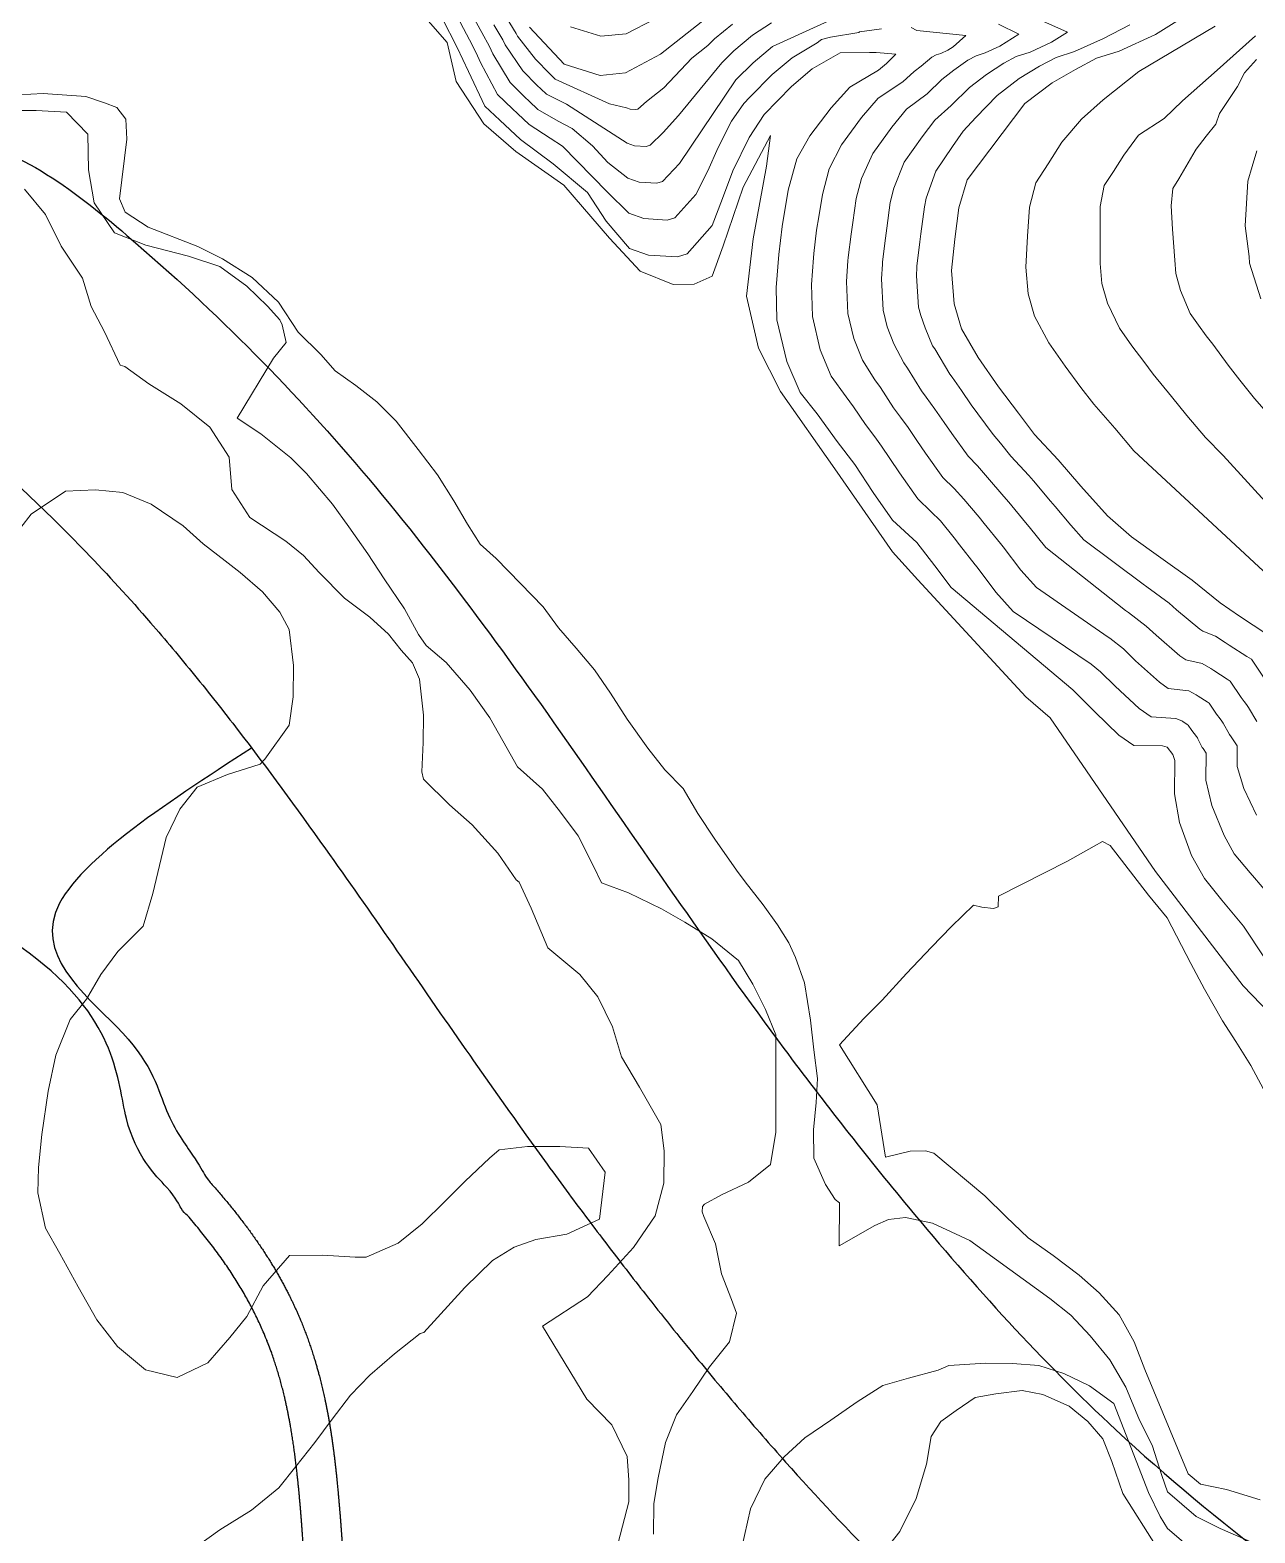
# Model space of a CAD drawing. Header units: metres. Extents: x 30 to 776, y 38 to 676.
# Drawn here: x 533.7 to 628.2, y 392.9 to 508.8 of the extents above; entities that cross this region are included whole.
import ezdxf

# ---------------------------------------------------------------- set-up
doc = ezdxf.new("R2010")
doc.units = ezdxf.units.M
doc.layers.add('01_Fina', color=7, linetype='Continuous')

msp = doc.modelspace()

# ---------------------------------------------------------------- linework, layer by layer
msp.add_spline([(106.83, 675.61), (108.32, 665.3), (106.86, 656.36), (102.39, 646.03), (99, 639.25), (96.74, 623.58), (93.18, 609.64), (93.18, 600.18), (98.44, 591.5), (101.1, 585.98), (102.04, 577.46), (110.54, 567.2), (115.45, 554.23), (129.88, 544.16), (140.15, 529.47), (156.19, 509.83), (198.01, 500.83), (221.73, 503.7), (238, 515.67), (252.42, 520.15), (281.11, 538.63), (291.8, 551.68), (297.51, 566.91), (300.12, 587.55), (316.29, 606.6), (331.97, 613.25), (351.68, 610.4), (367.6, 598.06), (374.49, 580.98), (389.77, 552.31), (401.1, 510.24), (407.2, 487.78), (408.99, 484.8), (414.2, 484.65), (424.03, 484.65), (456.85, 473.39), (460.88, 470.71), (472.98, 472.65), (479.56, 474.44), (492.86, 470.56), (502.87, 478.32), (512.31, 493.41), (527.25, 500.43), (541.15, 492.96), (559.78, 474.2), (591.84, 430.24), (601.45, 418), (617.45, 400.82), (669.82, 363.98), (715.45, 331.77), (775.7, 289.92)], degree=3)
msp.add_open_spline([(479.28, 453.61), (479.65, 453.45), (480.06, 453.28), (481.31, 452.77), (482.24, 452.42), (484.43, 451.71), (485.69, 451.36), (488.24, 450.86), (489.44, 450.69), (491.33, 450.57), (491.93, 450.55), (493.01, 450.55), (493.48, 450.56), (494.45, 450.62), (494.92, 450.66), (496.33, 450.81), (497.25, 450.96), (499.67, 451.48), (501.1, 451.94), (503.73, 452.97), (504.93, 453.55), (507.12, 454.78), (508.12, 455.43), (509.94, 456.74), (510.78, 457.4), (512.8, 459.16), (513.89, 460.24), (515.86, 462.39), (516.73, 463.44), (518.32, 465.5), (519.03, 466.51), (520.33, 468.45), (520.92, 469.39), (522.34, 471.76), (523.07, 473.09), (524.31, 475.4), (524.83, 476.38), (525.69, 477.93), (526.04, 478.51), (526.36, 479.01), (526.42, 479.09), (526.47, 479.16), (526.67, 479), (526.88, 478.83), (527.35, 478.44), (527.61, 478.22), (528.11, 477.8), (528.34, 477.6), (528.8, 477.21), (529.02, 477.02), (529.69, 476.43), (530.14, 476.04), (531.45, 474.87), (532.31, 474.09), (534.82, 471.74), (536.42, 470.16), (539.69, 466.77), (541.35, 464.96), (544.11, 461.77), (545.24, 460.43), (547.49, 457.66), (548.61, 456.24), (551.97, 451.87), (554.21, 448.81), (559.9, 440.83), (563.37, 435.77), (568.6, 428.27), (570.25, 425.94), (573.02, 422.07), (574.13, 420.55), (576.21, 417.73), (577.19, 416.43), (579.16, 413.85), (580.15, 412.57), (582.43, 409.66), (583.73, 408.05), (586.16, 405.09), (587.29, 403.74), (589.59, 401.04), (590.77, 399.69), (594.36, 395.66), (596.86, 393), (600.56, 389.29), (601.67, 388.21), (603.69, 386.3), (604.58, 385.47), (606.38, 383.85), (607.28, 383.05), (610.01, 380.7), (611.84, 379.18), (617.38, 374.77), (621.11, 372.02), (630.53, 365.4), (636.21, 361.71), (647.34, 354.62), (652.78, 351.22), (658.9, 347.22), (659.81, 346.62), (661.63, 345.42), (662.54, 344.81), (665.26, 342.98), (667.07, 341.75), (672.51, 338), (676.13, 335.45), (687.01, 327.68), (694.29, 322.35), (703.55, 315.68), (705.39, 314.36), (709.07, 311.73), (710.92, 310.42), (716.45, 306.51), (720.14, 303.91), (731.23, 296.16), (738.64, 291.05), (752.18, 281.76), (758.3, 277.58), (764.42, 273.41)], degree=3, knots=[0, 0, 0, 0, 0.868252, 0.868252, 2.420165, 2.420165, 3.972078, 3.972078, 5.131203, 5.131203, 5.637018, 5.637018, 6.016815, 6.016815, 6.396613, 6.396613, 7.156208, 7.156208, 8.489118, 8.489118, 9.822028, 9.822028, 11.154938, 11.154938, 12.487847, 12.487847, 14.657942, 14.657942, 16.828036, 16.828036, 18.99813, 18.99813, 21.168224, 21.168224, 24.753443, 24.753443, 28.338663, 28.338663, 31.923882, 31.923882, 32.725068, 32.725068, 32.725068, 33.7679, 33.7679, 34.954983, 34.954983, 35.92754, 35.92754, 36.900097, 36.900097, 38.845212, 38.845212, 42.73544, 42.73544, 50.515897, 50.515897, 59.122159, 59.122159, 65.166907, 65.166907, 71.211656, 71.211656, 83.301153, 83.301153, 101.779953, 101.779953, 110.042473, 110.042473, 115.379709, 115.379709, 119.940866, 119.940866, 124.502023, 124.502023, 130.310418, 130.310418, 135.214499, 135.214499, 140.118581, 140.118581, 149.926745, 149.926745, 154.026842, 154.026842, 157.211698, 157.211698, 160.396554, 160.396554, 166.766266, 166.766266, 179.505691, 179.505691, 198.862848, 198.862848, 218.220006, 218.220006, 221.620883, 221.620883, 225.021759, 225.021759, 231.823513, 231.823513, 245.427019, 245.427019, 272.634032, 272.634032, 279.342195, 279.342195, 286.050357, 286.050357, 299.466682, 299.466682, 326.299333, 326.299333, 348.497382, 348.497382, 348.497382, 348.497382])
for points, weights, knots in [([(550.77, 453.42), (545.95, 448.87), (540.06, 445.81), (533.56, 444.48), (536.49, 439.2), (538.79, 435.07), (542.56, 428.35), (543.95, 425.9), (545.96, 422.43), (546.58, 421.4), (547.13, 420.53), (547.25, 420.35), (547.44, 420.09), (547.49, 420.01), (547.57, 419.91), (547.6, 419.89), (547.66, 419.81), (547.71, 419.76), (547.88, 419.57), (548.01, 419.42), (548.22, 419.17), (548.3, 419.08), (548.62, 418.71), (548.85, 418.44), (549.34, 417.84), (549.6, 417.51), (550.22, 416.71), (550.57, 416.25), (551.06, 415.55), (551.22, 415.32), (552.67, 413.19), (553.69, 411.31), (555.31, 407.48), (555.9, 405.53), (556.81, 401.44), (557.11, 399.31), (557.46, 395.86), (557.56, 394.67), (557.75, 392.18), (557.83, 390.88), (558, 387.77), (558.09, 385.93), (558.23, 381.43), (558.27, 378.72), (558.22, 368.79), (557.84, 361.02), (556.37, 349.19), (555.73, 345.22), (554.51, 339.33), (554.05, 337.37), (553.05, 333.49), (552.49, 331.57), (550.02, 323.75), (547.78, 318.11), (544.92, 310.45), (544.07, 308.05), (542.66, 303.54), (542.11, 301.43), (541.46, 297.54), (541.36, 295.78), (541.6, 293.58), (541.71, 292.98), (542.04, 291.84), (542.24, 291.29), (543.07, 289.58), (543.89, 288.46), (545.92, 286.28), (547.14, 285.23), (549.78, 283.18), (551.17, 282.19), (553.36, 280.66), (554.11, 280.13), (555.62, 279.06), (556.38, 278.51), (558.54, 276.89), (559.95, 275.73), (562.68, 272.82), (563.98, 271.08), (566.34, 266.74), (567.39, 264.13), (568.53, 260), (568.77, 258.99), (569.09, 257.61), (571.44, 257.37), (573.79, 257.13), (576.13, 256.89), (576.37, 257.66), (576.6, 258.44), (578.03, 263.59), (578.99, 268.09), (581.27, 281.31), (582.2, 290.27), (583.25, 299.23), (577.81, 300.72), (574.73, 305.44), (575.54, 311.02), (576.35, 316.6), (580.66, 320.24), (586.29, 320.12), (586.92, 323.35), (587.63, 326.55), (589.21, 332.42), (590.04, 335.1), (591.68, 339.67), (592.44, 341.57), (594.1, 345.31), (594.99, 347.15), (597.74, 352.43), (599.75, 355.79), (601.88, 359.09), (597.22, 362.91), (594.41, 368.26), (593.92, 374.27), (593.43, 380.28), (595.32, 386.01), (599.31, 390.54)], [1, 0.974496271163, 0.974496271163, 1, 1, 1, 1, 1, 1, 1, 1, 1, 1, 1, 1, 1, 1, 1, 1, 1, 1, 1, 1, 1, 1, 1, 1, 1, 1, 1, 1, 1, 1, 1, 1, 1, 1, 1, 1, 1, 1, 1, 1, 1, 1, 1, 1, 1, 1, 1, 1, 1, 1, 1, 1, 1, 1, 1, 1, 1, 1, 1, 1, 1, 1, 1, 1, 1, 1, 1, 1, 1, 1, 1, 1, 1, 1, 1, 1, 1, 1, 1, 1, 1, 1, 1, 1, 1, 1, 1, 1, 1, 1, 0.832848764263, 0.832848764263, 1, 0.832848764263, 0.832848764263, 1, 1, 1, 1, 1, 1, 1, 1, 1, 1, 1, 1, 0.947023879015, 0.947023879015, 1, 0.947023879015, 0.947023879015, 1], [0, 0, 0, 0, 0.554992, 0.554992, 0.554992, 1.581702, 1.581702, 2.683811, 2.683811, 3.78592, 3.78592, 4.251484, 4.251484, 4.717049, 4.717049, 5.033218, 5.033218, 5.349387, 5.349387, 6.379403, 6.379403, 7.031686, 7.031686, 8.951258, 8.951258, 11.286321, 11.286321, 14.608764, 14.608764, 16.269986, 16.269986, 29.977718, 29.977718, 43.685451, 43.685451, 57.393183, 57.393183, 64.247049, 64.247049, 71.100915, 71.100915, 80.015732, 80.015732, 91.970117, 91.970117, 122.282158, 122.282158, 137.438178, 137.438178, 145.016188, 145.016188, 152.594199, 152.594199, 176.41025, 176.41025, 187.973353, 187.973353, 199.536455, 199.536455, 211.099558, 211.099558, 215.81916, 215.81916, 220.538762, 220.538762, 231.094308, 231.094308, 241.649855, 241.649855, 251.502689, 251.502689, 256.429106, 256.429106, 261.355523, 261.355523, 270.152735, 270.152735, 278.949946, 278.949946, 287.747158, 287.747158, 290.378283, 290.378283, 290.378283, 291.378283, 291.378283, 291.378283, 293.892033, 293.892033, 307.934297, 307.934297, 334.358392, 334.358392, 334.358392, 335.806057, 335.806057, 335.806057, 337.253722, 337.253722, 337.253722, 346.968004, 346.968004, 355.346343, 355.346343, 361.459894, 361.459894, 367.573446, 367.573446, 379.223363, 379.223363, 379.223363, 380.026056, 380.026056, 380.026056, 380.828749, 380.828749, 380.828749, 380.828749]), ([(400.77, 294.65), (396.7, 293.5), (390.52, 291.76), (386.48, 280.74), (388.36, 273.77), (389.7, 268.8), (389.92, 268.22), (390.13, 267.64), (390.58, 266.35), (390.83, 265.64), (391.32, 264.21), (391.56, 263.51), (392.27, 261.39), (392.73, 259.99), (394.09, 255.78), (394.97, 252.98), (396.43, 248.27), (397, 246.47), (398.19, 243.1), (398.83, 241.54), (400.03, 239.17), (400.56, 238.27), (401.35, 237.2), (401.58, 236.91), (402.01, 236.42), (402.21, 236.2), (402.65, 235.77), (402.88, 235.56), (403.61, 234.94), (404.14, 234.55), (405.94, 233.38), (407.38, 232.66), (410.63, 231.33), (412.44, 230.72), (416.28, 229.52), (418.32, 228.94), (421.4, 228.02), (422.4, 227.71), (424.35, 227.08), (425.31, 226.75), (427.19, 226.07), (428.11, 225.72), (430.83, 224.64), (432.58, 223.89), (437.34, 221.77), (440.24, 220.39), (445.87, 217.89), (448.61, 216.76), (451.82, 215.71), (452.3, 215.56), (453.27, 215.27), (453.77, 215.13), (455.27, 214.71), (456.3, 214.45), (459.08, 213.75), (460.87, 213.32), (464.13, 212.48), (465.57, 212.08), (467.02, 211.65), (474.12, 209.22), (490.61, 203.59), (513, 201.6), (524.58, 194.47), (527.75, 192.07), (532.75, 196.93), (537.4, 201.42), (548.79, 212.94), (555.3, 220.07), (560.88, 227.58), (555.7, 231.48), (553.32, 237.52), (554.46, 243.91), (555.6, 250.29), (559.92, 255.14), (566.13, 257.01), (565.89, 258.17), (565.62, 259.26), (564.51, 263.25), (563.54, 265.62), (561.43, 269.49), (560.28, 271), (557.88, 273.54), (556.61, 274.59), (554.45, 276.21), (553.58, 276.83), (551.85, 278.05), (550.99, 278.65), (548.46, 280.44), (546.83, 281.62), (543.85, 284.11), (542.5, 285.42), (540.72, 287.77), (540.14, 288.71), (539.35, 290.44), (539.08, 291.19), (538.69, 292.76), (538.57, 293.57), (538.35, 296.37), (538.53, 298.47), (539.36, 302.87), (540, 305.18), (541.57, 310), (542.49, 312.52), (545.5, 320.53), (547.77, 326.32), (550.27, 334.65), (550.89, 337.03), (551.99, 341.82), (552.47, 344.24), (553.71, 351.54), (554.28, 356.43), (554.97, 365.22), (555.15, 369.14), (555.33, 378.75), (555.19, 384.22), (554.85, 390.55), (554.75, 392.01), (554.55, 394.76), (554.43, 396.07), (554.03, 399.78), (553.67, 402.01), (552.59, 406.18), (551.87, 408.12), (549.89, 412.01), (548.62, 413.95), (546.86, 416.12), (546.77, 416.24), (546.48, 416.59), (546.29, 416.82), (546, 417.15), (545.92, 417.25), (545.77, 417.42), (545.71, 417.49), (545.57, 417.64), (545.51, 417.72), (545.4, 417.84), (545.35, 417.89), (545.24, 418.02), (545.18, 418.1), (544.97, 418.37), (544.82, 418.58), (544.42, 419.2), (544.17, 419.59), (543.1, 421.37), (541.96, 423.34), (538.21, 429.96), (535.61, 434.61), (531.56, 441.9), (531.13, 442.67), (530.69, 443.47), (530.59, 443.64), (530.5, 443.81), (530.4, 443.98), (520.29, 442.85), (510.59, 445.93), (502.98, 452.68)], [1, 1, 1, 1, 1, 1, 1, 1, 1, 1, 1, 1, 1, 1, 1, 1, 1, 1, 1, 1, 1, 1, 1, 1, 1, 1, 1, 1, 1, 1, 1, 1, 1, 1, 1, 1, 1, 1, 1, 1, 1, 1, 1, 1, 1, 1, 1, 1, 1, 1, 1, 1, 1, 1, 1, 1, 1, 1, 1, 1, 1, 1, 1, 1, 1, 1, 1, 1, 1, 0.901286048789, 0.901286048789, 1, 0.901286048789, 0.901286048789, 1, 1, 1, 1, 1, 1, 1, 1, 1, 1, 1, 1, 1, 1, 1, 1, 1, 1, 1, 1, 1, 1, 1, 1, 1, 1, 1, 1, 1, 1, 1, 1, 1, 1, 1, 1, 1, 1, 1, 1, 1, 1, 1, 1, 1, 1, 1, 1, 1, 1, 1, 1, 1, 1, 1, 1, 1, 1, 1, 1, 1, 1, 1, 1, 1, 1, 1, 1, 1, 1, 1, 1, 1, 1, 1, 1, 1, 1, 1, 0.942465712568, 0.942465712568, 1], [0, 0, 0, 0, 11.743252, 17.815673, 32.871864, 32.871864, 32.871864, 34.611226, 34.611226, 36.811722, 36.811722, 39.012218, 39.012218, 43.41321, 43.41321, 52.215195, 52.215195, 57.848785, 57.848785, 63.482375, 63.482375, 67.676738, 67.676738, 69.367275, 69.367275, 70.827075, 70.827075, 72.286876, 72.286876, 75.206478, 75.206478, 81.228027, 81.228027, 87.249577, 87.249577, 93.271127, 93.271127, 96.116333, 96.116333, 98.807517, 98.807517, 101.498702, 101.498702, 106.881071, 106.881071, 116.56831, 116.56831, 126.255549, 126.255549, 127.935176, 127.935176, 129.614803, 129.614803, 132.974056, 132.974056, 138.422186, 138.422186, 142.587382, 142.587382, 142.587382, 165.175863, 195.03019, 207.113429, 207.113429, 207.113429, 225.702949, 225.702949, 254.288428, 254.288428, 254.288428, 255.390704, 255.390704, 255.390704, 256.492981, 256.492981, 256.492981, 259.491792, 259.491792, 268.282778, 268.282778, 277.073764, 277.073764, 285.86475, 285.86475, 291.594108, 291.594108, 297.323466, 297.323466, 308.782181, 308.782181, 320.240897, 320.240897, 327.183814, 327.183814, 332.100369, 332.100369, 337.016924, 337.016924, 348.816293, 348.816293, 360.615662, 360.615662, 372.41503, 372.41503, 396.891756, 396.891756, 406.411435, 406.411435, 415.931114, 415.931114, 434.970472, 434.970472, 450.86421, 450.86421, 475.454499, 475.454499, 483.214176, 483.214176, 490.973852, 490.973852, 506.493206, 506.493206, 522.012559, 522.012559, 537.531912, 537.531912, 538.395128, 538.395128, 540.12156, 540.12156, 540.861225, 540.861225, 541.380561, 541.380561, 541.948895, 541.948895, 542.254694, 542.254694, 542.560493, 542.560493, 543.157135, 543.157135, 543.753776, 543.753776, 545.096797, 545.096797, 546.439818, 546.439818, 546.59309, 546.59309, 546.59309, 546.625658, 546.625658, 546.625658, 547.462663, 547.462663, 547.462663, 547.462663])]:
    msp.add_rational_spline(points, weights, degree=3, knots=knots)
at = {"layer": '01_Fina', "color": 252, "linetype": 'Continuous', "lineweight": 9, "true_color": 0x939598}
for p, q in [((601.01, 504.79), (601.01, 504.79)), ((574.76, 499.85), (574.76, 499.85)), ((596.63, 480.51), (596.63, 480.51)), ((603.91, 470.94), (603.91, 470.94))]:
    msp.add_line(p, q, dxfattribs=at)
at = {"layer": '01_Fina', "color": 252, "lineweight": 9, "true_color": 0x939598}
for points in [[(593.2, 515.52), (582.32, 506.93), (579.61, 505.5), (577.66, 505.28), (574.87, 506.17), (572.22, 509.01)], [(598.99, 511.2), (590.95, 507.52), (589.45, 506.28), (588.12, 504.95), (583.78, 498.5), (582.46, 497.11), (582.02, 496.98), (580.68, 497.07), (579.8, 497.37), (578.25, 498.57), (577.08, 499.87), (575.49, 501.21), (574.42, 501.76), (572.85, 502.68), (572.17, 503.32), (571.85, 503.63), (570.72, 504.74), (569.38, 506.97), (569.11, 507.54), (568.52, 508.62), (567.3, 510.84)], [(607.55, 511.4), (613.72, 508.63), (612.49, 507.85), (610.82, 507.08), (609.76, 506.75), (608.79, 506.23), (607.47, 505.37), (606.15, 504.36), (604.75, 502.97), (603.48, 501.84), (602.49, 500.55), (601.12, 498.6), (600.32, 496.59), (600.04, 495.49), (599.78, 493.52), (599.67, 492.75), (599.45, 490.92), (599.43, 490.75), (599.36, 489.61), (599.5, 487.18), (599.8, 485.9), (600.32, 484.59), (601.08, 483.13), (601.38, 482.71), (602.46, 480.96), (602.82, 480.49), (603.48, 479.56), (604.2, 478.52), (604.79, 477.67), (606.04, 475.94), (606.76, 475.18), (607.53, 474.28), (608.81, 472.83), (609.19, 472.38), (610.47, 470.82), (610.75, 470.49), (612.05, 468.88), (618.19, 464.02), (618.41, 463.86), (619.79, 462.83), (620.54, 462.12), (622.37, 460.54), (622.83, 460.22), (624.11, 459.93), (624.76, 459.55), (624.99, 459.39), (626.02, 458.72), (626.27, 458.58), (627.12, 457.31), (627.34, 457.02), (627.51, 456.77), (627.67, 456.54), (628.33, 455.46)], [(599.37, 508.88), (597.67, 508.66), (597.61, 508.61), (595.44, 508.25), (594.73, 508.08), (594.62, 507.99), (594.4, 507.82), (592.48, 506.66), (590.94, 505.36), (589.21, 503.62), (588.75, 503.13), (587.78, 501.78), (586.77, 499.74), (585.96, 497.93), (585.04, 496.1), (583.41, 494.32), (582.82, 494.14), (581.03, 494.25), (579.87, 494.66), (578.19, 496.31), (574.76, 499.85), (573.79, 500.45), (572.17, 501.52), (571.27, 502.37), (570.89, 502.73), (569.74, 503.83), (568.43, 506.29), (568.08, 507.05), (567.57, 508.03), (566.39, 510.27)], [(635.44, 426.6), (627.26, 435.08), (620.51, 443.89), (612.37, 455.74), (610.51, 457.37), (602.17, 466.39), (600.2, 468.55), (595.77, 474.95), (591.56, 480.93), (589.87, 484.27), (588.95, 488.26), (589.47, 492.69), (590.48, 498.29), (590.79, 500.67), (588.69, 496.67), (587.16, 492.15), (586.31, 489.81), (584.92, 489.19), (583.28, 489.18), (580.75, 490.19), (578.37, 492.75), (574.86, 496.83), (571.16, 499.44), (568.68, 501.56), (566.56, 504.83), (565.86, 507.83), (564.22, 509.71)], [(569.46, 509.21), (570.15, 508.03), (570.33, 507.65), (571.7, 505.65), (572.81, 504.52), (573.07, 504.27), (573.52, 503.84), (575.06, 503.08), (579.74, 500.08), (580.32, 499.87), (581.22, 499.82), (581.51, 499.91), (582.51, 500.89), (583.7, 502.2), (587.04, 506.28), (587.96, 507.19), (589.42, 508.39), (590.87, 509.36)], [(587.88, 509.25), (586.47, 508.11), (585.96, 507.61), (584.74, 506.62), (582.57, 504.33), (581.24, 503.29), (580.56, 502.7), (580.42, 502.66), (579.97, 502.69), (579.68, 502.79), (578.37, 503.1), (574.19, 505), (573.97, 505.22), (573.77, 505.41), (572.67, 506.56), (571.27, 508.33), (571.18, 508.52), (570.41, 509.8)], [(575.38, 509.04), (577.71, 508.33), (579.66, 508.5), (581.85, 509.64)], [(629.46, 441.86), (628.15, 443.4), (627.8, 443.79), (626.58, 445.27), (625.8, 446.68), (624.84, 448.99), (624.38, 450.93), (624.4, 453.02), (624.17, 453.37), (624.11, 453.47), (623.78, 454.13), (623.73, 454.21), (623.67, 454.3), (623.31, 454.76), (623.03, 455.19), (622.94, 455.23), (622.6, 455.46), (622.52, 455.51), (622.06, 455.7), (620.16, 455.82), (619.24, 456.46), (617.39, 458.18), (616.26, 459.29), (615.55, 459.89), (609.51, 463.94), (608.19, 465.43), (606.75, 467.37), (606.6, 467.55), (605.39, 469.1), (604.98, 469.62), (603.91, 470.94), (603.18, 471.67), (602.16, 472.64), (600.75, 474.64), (600, 475.76), (599.37, 476.71), (598.84, 477.42), (598.12, 478.36), (597.19, 479.74), (596.63, 480.51), (595.49, 482.1), (594.64, 484.12), (594.03, 486.69), (593.95, 489.16), (594.11, 491.23), (594.15, 491.57), (594.36, 493.35), (594.53, 494.38), (594.8, 496.12), (595.33, 498.1), (596.27, 499.95), (597.81, 502.04), (599.1, 503.54), (601.01, 504.79), (601.89, 505.6), (602.42, 506.02), (603.25, 506.7), (603.58, 506.88), (603.93, 506.99), (604.49, 507.24), (604.9, 507.5), (605.87, 508.38), (602.09, 508.77), (601.65, 508.99)], [(628.3, 448.25), (627.31, 450.31), (626.8, 451.99), (626.8, 453.58), (626.34, 454.27), (626.22, 454.46), (625.72, 455.33), (625.62, 455.49), (625.5, 455.66), (625.22, 456.03), (624.65, 456.88), (624.48, 456.98), (623.8, 457.43), (623.64, 457.53), (623.08, 457.82), (621.49, 458.02), (620.8, 458.5), (618.96, 460.15), (618.03, 461.06), (616.98, 461.88), (616.84, 461.98), (611.33, 465.79), (610.12, 467.15), (608.75, 468.93), (608.54, 469.19), (607.29, 470.74), (606.9, 471.22), (605.72, 472.61), (604.97, 473.43), (604.1, 474.29), (602.77, 476.15), (602.1, 477.14), (601.43, 478.14), (600.83, 478.95), (600.29, 479.66), (599.28, 481.23), (598.86, 481.82), (597.91, 483.34), (597.22, 485.01), (596.76, 486.94), (596.66, 489.39), (596.77, 490.99), (596.8, 491.25), (597.02, 493.05), (597.15, 493.95), (597.42, 495.8), (597.83, 497.35), (598.7, 499.27), (600.15, 501.3), (601.29, 502.69), (602.88, 503.88), (604.02, 504.98), (604.94, 505.7), (606.02, 506.47), (606.67, 506.81), (607.37, 507.04), (608.49, 507.55), (609.96, 508.47), (608.39, 509.24)], [(629.03, 458.58), (627.9, 460.28), (627.56, 460.47), (626.19, 461.36), (625.87, 461.57), (625.13, 462.05), (624.16, 462.42), (623.93, 462.58), (622.12, 464.09), (621.56, 464.59), (619.84, 465.85), (619.55, 466.06), (614.98, 469.48), (613.98, 470.6), (612.75, 472.06), (612.41, 472.46), (611.09, 474.02), (610.72, 474.43), (609.34, 475.94), (608.55, 476.94), (607.98, 477.59), (606.8, 479.19), (606.29, 479.9), (605.54, 480.99), (604.82, 482.02), (604.64, 482.25), (603.48, 484.2), (603.31, 484.44), (602.73, 485.83), (602.39, 486.78), (602.23, 487.43), (602.07, 489.83), (602.09, 490.5), (602.1, 490.59), (602.32, 492.45), (602.4, 493.09), (602.67, 495.17), (602.82, 495.83), (603.55, 497.92), (604.83, 499.81), (605.67, 500.99), (606.63, 502.06), (608.28, 503.74), (609.99, 505.05), (611.56, 506), (612.85, 506.68), (614.26, 507.13), (616.49, 508.15), (618.53, 509.21)], [(629.1, 462.21), (626.99, 463.59), (625.5, 464.62), (623.33, 466.36), (620.91, 468.1), (618.65, 469.71), (616.81, 471.32), (614.75, 473.62), (612.99, 475.66), (611.16, 477.61), (609.92, 479.24), (608.39, 481.28), (606.81, 483.55), (605.53, 485.75), (604.97, 487.67), (604.76, 490.26), (605.03, 492.66), (605.32, 495.08), (605.98, 497.24), (610.41, 503.12), (612.52, 504.73), (614.33, 505.76), (615.94, 506.62), (617.7, 507.18), (620.49, 508.46), (622.55, 509.75)], [(625.11, 509.09), (621.69, 507.06), (619.22, 505.59), (616.46, 503.41), (614.79, 501.91), (613.28, 500.15), (612.22, 498.48), (611.26, 497.02), (610.78, 495.13), (610.62, 492.91), (610.5, 490.52), (610.67, 488.45), (611.17, 486.73), (612.27, 484.68), (613.53, 482.86), (614.75, 481.23), (615.74, 479.93), (617.36, 478.09), (618.84, 476.34), (632.37, 463.77)], [(635.23, 465.57), (625.71, 475.99), (624.36, 477.36), (622.92, 479.07), (621.74, 480.52), (620.33, 482.25), (619.59, 483.22), (618.67, 484.45), (617.72, 485.81), (616.8, 487.72), (616.36, 489.24), (616.24, 490.79), (616.22, 493.17), (616.24, 495.18), (616.55, 496.8), (617.26, 497.89), (618.06, 499.15), (619.18, 500.7), (621.17, 501.97), (622.59, 503.33), (625.25, 505.7), (628.22, 508.35)], [(629.24, 479.13), (628.14, 480.37), (627.01, 481.79), (626.11, 482.95), (624.92, 484.57), (624.42, 485.22), (623.81, 486.03), (623.18, 486.94), (622.43, 488.7), (622.06, 490.02), (621.98, 491.06), (621.82, 493.43), (621.7, 495.23), (621.83, 496.58), (622.31, 497.31), (623.56, 499.49), (623.64, 499.61), (624.42, 500.6), (625.15, 501.54), (625.43, 502.35), (626.84, 504.45), (627.36, 505.49), (628.29, 506.52)], [(628.63, 488.07), (627.76, 490.81), (627.72, 491.32), (627.41, 493.69), (627.62, 497.14), (627.95, 498.28), (628.31, 499.47)]]:
    msp.add_lwpolyline(points, dxfattribs=at)
at = {"layer": '01_Fina', "color": 252, "linetype": 'Continuous', "lineweight": 9, "true_color": 0x939598}
for points in [[(565.48, 509.71), (566.62, 507.44), (567.49, 505.61), (568.76, 502.92), (569.93, 501.84), (571.5, 500.35), (574.04, 498.49), (576.69, 496.26), (578.13, 494.05), (579.93, 491.95), (581.39, 491.44), (583.62, 491.3), (584.36, 491.53), (586.31, 493.71), (587.09, 495.8), (587.89, 497.94), (589.15, 500.5), (590.3, 502.29), (592.43, 504.45), (594.01, 505.8), (596.17, 507.05), (598.43, 507.06), (598.94, 507.06), (600.48, 506.94), (599.76, 506.22), (599.14, 505.69), (596.91, 504.39), (595.47, 502.79), (593.84, 500.63), (592.83, 498.86), (592.17, 496.44), (591.71, 493.65), (591.44, 491.48), (591.24, 488.94), (591.3, 486.45), (592.06, 483.23), (593.08, 480.85), (594.41, 479.2), (595.94, 477.07), (597.31, 475.28), (598.73, 473.13), (600.22, 470.99), (602.1, 469.27), (603.49, 467.46), (604.75, 465.81), (614.12, 457.9), (615.81, 456.21), (617.67, 454.41), (618.82, 453.62), (621.04, 453.59), (621.4, 453.49), (621.84, 452.93), (622, 452.47), (621.96, 449.89), (622.36, 447.67), (623.29, 445.12), (624.27, 443.36), (625.62, 441.69), (627.29, 439.69), (628.91, 437.23)], [(531.84, 503.76), (534.7, 503.89), (537.98, 503.68), (539.41, 503.17), (540.36, 502.83), (541.07, 501.92), (541.13, 500.37), (540.58, 495.79), (541.01, 494.74), (542.8, 493.6), (546.61, 492.09), (548.52, 491.16), (550.8, 489.71), (552.84, 487.81), (554.35, 485.5), (556.1, 483.77), (557.22, 482.52), (558.82, 481.39), (560.44, 480.11), (561.92, 478.63), (563.62, 476.45), (565.12, 474.5), (566.38, 472.49), (567.42, 470.69), (568.41, 469.15), (569.64, 468.05), (571.52, 466.11), (573.27, 464.32), (574.44, 462.68), (575.8, 461.12), (577.23, 459.45), (578.45, 457.64), (579.74, 455.65), (581.33, 453.4), (582.66, 451.75), (584.05, 450.29), (585.2, 448.37), (586.51, 446.4), (588.17, 443.99), (588.84, 443.11), (590.23, 441.33), (591.34, 439.77), (592.21, 438.4), (592.73, 437.26), (593.41, 435.3), (593.88, 432.44), (594.15, 430.13), (594.42, 427.93), (594.31, 426.09), (594.12, 423.96), (594.13, 421.79), (595.05, 419.75), (595.79, 418.59), (596.11, 418.34), (596.09, 415.03), (598.84, 416.6), (599.91, 417.06), (601.22, 417.22), (603.29, 416.78), (606.17, 415.44), (612.34, 410.95), (613.98, 409.67), (615.46, 408.07), (616.98, 406.22), (618.22, 404.11), (619.27, 401.59), (620.24, 399.64), (621, 397.32), (621.43, 396.05), (623.64, 394.15), (625.49, 393.21), (628.03, 392.12)], [(531.45, 502.58), (534.15, 502.6), (536.49, 502.45), (538.13, 500.77), (538.19, 498.02), (538.63, 495.46), (540.18, 493.16), (542.61, 492.21), (545.89, 491.36), (548.32, 490.57), (550.41, 489.05), (552, 487.49), (552.94, 486.44), (553.12, 486.06), (553.43, 484.7), (552.46, 483.48), (549.66, 478.86), (551.48, 477.64), (553.8, 475.81), (555.01, 474.6), (557.01, 472.22), (558.26, 470.48), (559.73, 468.41), (561, 466.47), (562.56, 464.15), (563.64, 462.18), (564.24, 461.32), (565.79, 460.02), (567.63, 457.87), (569.15, 455.75), (570.16, 453.97), (571.29, 451.98), (573.2, 450.24), (574.61, 448.47), (575.96, 446.64), (577.11, 444.37), (577.76, 443.03), (579.84, 442.24), (582.4, 441.01), (584.18, 439.98), (586.28, 438.7), (588.33, 437.03), (589.43, 435.2), (590.42, 433.25), (591.2, 431.31), (591.22, 428.69), (591.21, 426.49), (591.2, 423.79), (590.8, 421.29), (589.11, 419.93), (587.02, 418.97), (585.7, 418.23), (585.56, 418.07), (585.54, 417.65), (585.65, 417.28), (586.55, 415.18), (587.02, 412.86), (587.8, 410.89), (588.17, 409.83), (587.63, 407.61), (586.1, 405.69), (584.8, 403.78), (583.54, 402), (582.7, 399.85), (582.14, 397.13), (581.81, 395.14), (581.78, 392.78)], [(533.26, 496.52), (534.87, 494.56), (536.07, 492.13), (537.72, 489.67), (538.38, 487.48), (539.42, 485.52), (540.62, 482.95), (541, 482.85), (542.85, 481.5), (545.32, 479.97), (547.55, 478.17), (549.04, 475.85), (549.24, 473.36), (550.63, 471.21), (553.41, 469.38), (554.77, 468.27), (555.98, 466.96), (557.93, 464.98), (559.88, 463.52), (561.34, 462.19), (562.31, 460.97), (563.17, 460), (563.72, 458.73), (564.04, 455.96), (564.01, 453.85), (563.91, 451.59), (564.02, 451.01), (566.03, 449.03), (567.78, 447.5), (569.76, 445.3), (571.19, 443.26), (571.42, 443.07), (572.34, 441.06), (573.62, 438), (576.09, 435.96), (577.47, 434.22), (578.62, 431.92), (579.31, 429.59), (580.69, 427.27), (582.02, 424.91), (582.34, 424.37), (582.59, 422.36), (582.56, 419.86), (581.9, 417.34), (580.23, 414.9), (578.26, 412.73), (576.68, 411.09), (573.22, 408.84), (576.63, 403.2), (578.57, 401.21), (579.75, 398.77), (579.88, 396.95), (579.86, 395.29), (579.06, 392.12)], [(532.16, 469.41), (533.75, 471.45), (536.4, 473.22), (538.72, 473.33), (540.83, 473.14), (543.02, 472.23), (545.48, 470.55), (547.03, 469.17), (548.74, 467.87), (549.89, 466.96), (551.61, 465.47), (552.94, 463.89), (553.67, 462.55), (553.99, 459.78), (553.98, 457.38), (553.67, 455.18), (551.79, 452.57), (551.44, 452.18), (548.9, 451.38), (546.58, 450.39), (545.23, 448.71), (544.18, 446.52), (543.15, 442.19), (542.4, 439.68), (540.46, 437.72), (539.13, 435.94), (538.04, 434.05), (536.76, 432.48), (535.66, 429.73), (535.08, 426.96), (534.58, 423.61), (534.33, 421.06), (534.27, 419.12), (534.88, 416.39), (535.98, 414.42), (537.39, 411.85), (538.84, 409.32), (540.42, 407.26), (542.57, 405.47), (545.02, 404.88), (547.38, 406.01), (549.08, 407.95), (550.4, 409.58), (551.66, 411.94), (553.68, 414.27), (556.24, 414.31), (558.76, 414.16), (559.6, 414.15), (562.08, 415.23), (563.93, 416.71), (565.7, 418.46), (567.25, 420), (569.11, 421.78), (569.87, 422.42), (572.05, 422.69), (574.54, 422.69), (576.76, 422.56), (578.05, 420.71), (577.6, 417.08), (575.1, 415.93), (572.7, 415.51), (571.03, 414.93), (569.35, 413.89), (567.21, 411.8), (564.06, 408.34), (563.76, 408.27), (561.79, 406.69), (559.88, 405.05), (558.41, 403.51), (556.99, 401.66), (555.64, 399.85), (554.17, 398), (552.87, 396.36), (550.77, 394.63), (548.33, 393.12), (546.49, 391.82)], [(628.58, 395.43), (625.99, 396.22), (623.98, 396.64), (623.01, 397.43), (619.68, 405.49), (618.86, 407.62), (617.7, 409.71), (616.16, 411.4), (614.62, 412.77), (612.61, 414.28), (610.67, 415.63), (608.99, 417.25), (607.33, 418.88), (603.41, 422.18), (602.76, 422.36), (601.58, 422.32), (599.68, 421.87), (599.02, 425.91), (596.11, 430.52), (598.01, 432.55), (599.42, 433.98), (601.28, 436.04), (603.23, 438.07), (604.76, 439.66), (606.45, 441.29), (607.1, 441.15), (608.01, 441.04), (608.37, 441.16), (608.38, 441.99), (613.7, 444.69), (615.77, 445.86), (616.4, 446.2), (617, 445.89), (619.97, 442.06), (621.39, 440.31), (623.24, 436.8), (624.27, 434.82), (625.68, 432.38), (626.71, 430.78), (627.85, 428.92), (628.84, 427.12)], [(588.57, 391.65), (589.25, 394.75), (590.37, 397.03), (591.86, 398.76), (593.44, 400.21), (595.45, 401.59), (597.49, 403), (599.46, 404.24), (601.45, 404.81), (603.74, 405.43), (604.56, 405.8), (607.4, 405.97), (609.48, 405.94), (611.49, 405.8), (613.43, 405.17), (615.42, 404.23), (617.29, 402.86), (619.97, 396.01), (620.87, 394.15), (621.42, 393.23), (627.09, 388.4)], [(599.23, 391.03), (600.77, 393), (602.05, 395.54), (602.84, 398.19), (603.2, 400.31), (603.94, 401.47), (605.12, 402.33), (606.58, 403.33), (608.19, 403.6), (610.22, 403.86), (611.82, 403.55), (613.84, 402.65), (615.28, 401.47), (616.43, 400.15), (617.14, 398.39), (617.98, 395.91), (620.68, 391.65)]]:
    msp.add_lwpolyline(points, dxfattribs=at)

doc.saveas('drawing.dxf')
